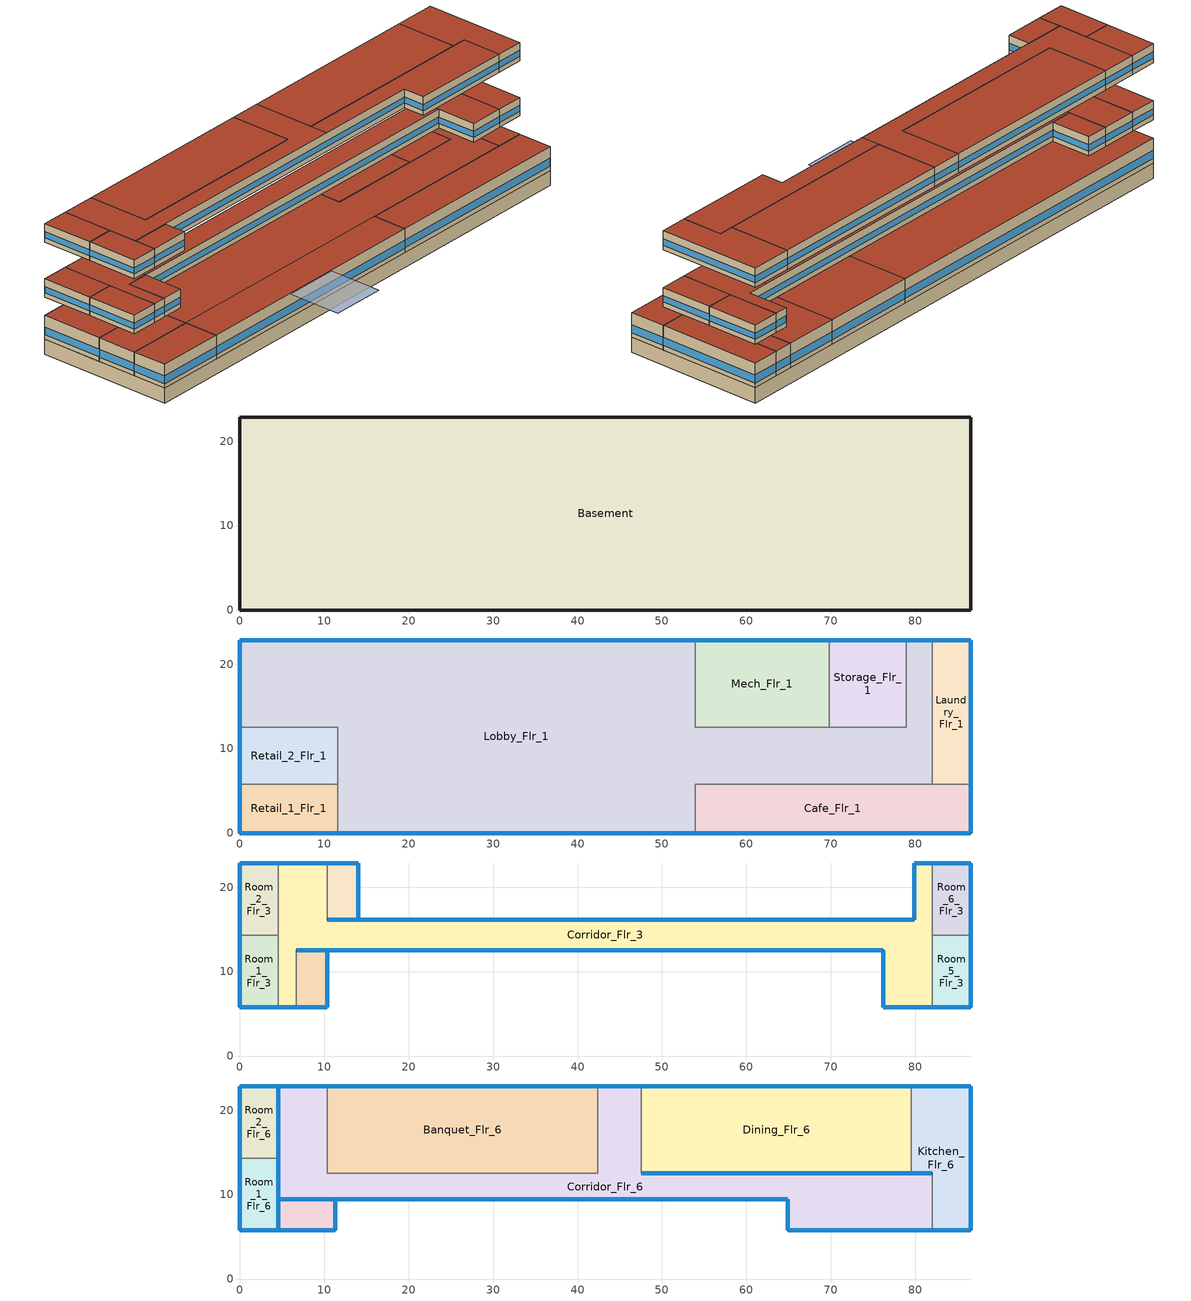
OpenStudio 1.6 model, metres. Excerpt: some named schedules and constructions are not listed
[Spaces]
Basement
 floor ground: 86.56,22.86 86.56,0 0,0 0,22.86 z-2.44
 wall ground: 0,22.86 0,0 86.56,0 86.56,22.86 0,22.86 z-2.44:0
Retail_1_Flr_1
 floor to Basement: 11.58,5.79 11.58,0 0,0 0,5.79 z0
 wall outside: 0,5.79 0,0 11.58,0 z0:3.96
 wall to Lobby_Flr_1: 11.58,0 11.58,5.79 z0:3.96
 wall to Retail_2_Flr_1: 11.58,5.79 0,5.79 z0:3.96
 window: 0.03,0 11.56,0 z0.76:2.05; 0,5.77 0,0.03 z0.76:2.06
 roof outside: 11.58,0 11.58,5.79 0,5.79 0,0 z3.96
Lobby_Flr_1
 floor to Basement: 53.95,22.86 53.95,0 11.58,0 11.58,12.5 0,12.5 0,22.86 z0; 81.99,22.86 81.99,5.79 53.95,5.79 53.95,12.5 78.94,12.5 78.94,22.86 z0
 wall outside: 11.58,0 53.95,0 / 81.99,22.86 78.94,22.86 / 53.95,22.86 0,22.86 0,12.5 z0:3.96
 wall to Cafe_Flr_1: 53.95,0 53.95,5.79 81.99,5.79 z0:3.96
 wall to Laundry_Flr_1: 81.99,5.79 81.99,22.86 z0:3.96
 wall to Mech_Flr_1: 69.8,12.5 53.95,12.5 53.95,22.86 z0:3.96
 wall to Retail_2_Flr_1: 0,12.5 11.58,12.5 11.58,5.79 z0:3.96
 wall to Storage_Flr_1: 78.94,22.86 78.94,12.5 69.8,12.5 z0:3.96
 window: 53.92,22.86 0.03,22.86 / 11.61,0 53.92,0 / 0,22.83 0,12.52 z0.76:2.05; 81.97,22.86 78.97,22.86 z0.76:2.07
 roof outside: 53.95,0 53.95,5.79 11.58,5.79 11.58,0 z3.96; 81.99,5.79 81.99,22.86 78.94,22.86 78.94,12.5 53.95,12.5 53.95,22.86 0,22.86 0,12.5 11.58,12.5 11.58,5.79 z3.96
Laundry_Flr_1
 floor to Basement: 86.56,22.86 86.56,5.79 81.99,5.79 81.99,22.86 z0
 wall outside: 86.56,5.79 86.56,22.86 81.99,22.86 z0:3.96
 wall to Cafe_Flr_1: 81.99,5.79 86.56,5.79 z0:3.96
 window: 86.56,5.82 86.56,22.83 z0.76:2.05; 86.54,22.86 82.02,22.86 z0.76:2.06
 roof outside: 86.56,5.79 86.56,22.86 81.99,22.86 81.99,5.79 z3.96
Mech_Flr_1
 floor to Basement: 69.8,22.86 69.8,12.5 53.95,12.5 53.95,22.86 z0
 wall outside: 69.8,22.86 53.95,22.86 z0:3.96
 wall to Storage_Flr_1: 69.8,12.5 69.8,22.86 z0:3.96
 window: 69.77,22.86 53.98,22.86 z0.76:2.05
 roof outside: 69.8,12.5 69.8,22.86 53.95,22.86 53.95,12.5 z3.96
Retail_2_Flr_1
 floor to Basement: 11.58,12.5 11.58,5.79 0,5.79 0,12.5 z0
 wall outside: 0,12.5 0,5.79 z0:3.96
 window: 0,12.47 0,5.82 z0.76:2.05
 roof outside: 11.58,5.79 11.58,12.5 0,12.5 0,5.79 z3.96
Cafe_Flr_1
 floor to Basement: 86.56,5.79 86.56,0 53.95,0 53.95,5.79 z0
 wall outside: 53.95,0 86.56,0 86.56,5.79 z0:3.96
 window: 53.98,0 86.54,0 z0.76:2.05; 86.56,0.03 86.56,5.77 z0.76:2.06
 roof outside: 86.56,0 86.56,5.79 53.95,5.79 53.95,0 z3.96
Storage_Flr_1
 floor to Basement: 78.94,22.86 78.94,12.5 69.8,12.5 69.8,22.86 z0
 wall outside: 78.94,22.86 69.8,22.86 z0:3.96
 window: 78.92,22.86 69.82,22.86 z0.76:2.05
 roof outside: 78.94,12.5 78.94,22.86 69.8,22.86 69.8,12.5 z3.96
Corridor_Flr_3
 floor outside: 81.99,22.86 81.99,5.79 76.2,5.79 76.2,16.15 79.86,16.15 79.86,22.86 z7.01; 76.2,16.15 76.2,12.5 10.36,12.5 10.36,16.15 z7.01; 10.36,22.86 10.36,12.5 6.71,12.5 6.71,5.79 4.57,5.79 4.57,22.86 z7.01
 wall outside: 4.57,5.79 6.71,5.79 / 6.71,12.5 76.2,12.5 76.2,5.79 81.99,5.79 / 81.99,22.86 79.86,22.86 79.86,16.15 10.36,16.15 / 10.36,22.86 4.57,22.86 z7.01:10.06
 wall to Room_1_Flr_3: 4.57,14.33 4.57,5.79 z7.01:10.06
 wall to Room_2_Flr_3: 4.57,22.86 4.57,14.33 z7.01:10.06
 wall to Room_5_Flr_3: 81.99,5.79 81.99,14.33 z7.01:10.06
 wall to Room_3_Mult19_Flr_3: 6.71,5.79 6.71,12.5 z7.01:10.06
 wall to Room_4_Mult19_Flr_3: 10.36,16.15 10.36,22.86 z7.01:10.06
 wall to Room_6_Flr_3: 81.99,14.33 81.99,22.86 z7.01:10.06
 window: 76.23,5.79 81.97,5.79 / 10.34,22.86 4.6,22.86 z7.77:8.77; 79.83,16.15 10.39,16.15 / 79.86,22.83 79.86,16.18 / 76.2,12.47 76.2,5.82 / 6.73,12.5 76.17,12.5 z7.77:8.76; 4.6,5.79 6.68,5.79 / 81.97,22.86 79.88,22.86 z7.77:8.78
 roof outside: 6.71,5.79 6.71,12.5 10.36,12.5 10.36,22.86 4.57,22.86 4.57,5.79 z10.06; 76.2,12.5 76.2,16.15 10.36,16.15 10.36,12.5 z10.06; 81.99,5.79 81.99,22.86 79.86,22.86 79.86,16.15 76.2,16.15 76.2,5.79 z10.06
Room_5_Flr_3
 floor outside: 86.56,14.33 86.56,5.79 81.99,5.79 81.99,14.33 z7.01
 wall outside: 81.99,5.79 86.56,5.79 86.56,14.33 z7.01:10.06
 wall to Room_6_Flr_3: 86.56,14.33 81.99,14.33 z7.01:10.06
 window: 82.02,5.79 86.54,5.79 z7.77:8.77; 86.56,5.82 86.56,14.3 z7.77:8.76
 roof outside: 86.56,5.79 86.56,14.33 81.99,14.33 81.99,5.79 z10.06
Room_2_Flr_3
 floor outside: 4.57,22.86 4.57,14.33 0,14.33 0,22.86 z7.01
 wall outside: 4.57,22.86 0,22.86 0,14.33 z7.01:10.06
 wall to Room_1_Flr_3: 0,14.33 4.57,14.33 z7.01:10.06
 window: 0,22.83 0,14.35 z7.77:8.76; 4.55,22.86 0.03,22.86 z7.77:8.77
 roof outside: 4.57,14.33 4.57,22.86 0,22.86 0,14.33 z10.06
Room_3_Mult19_Flr_3
 floor outside: 10.36,12.5 10.36,5.79 6.71,5.79 6.71,12.5 z7.01
 wall outside: 6.71,5.79 10.36,5.79 10.36,12.5 6.71,12.5 z7.01:10.06
 window: 10.34,12.5 6.73,12.5 / 6.73,5.79 10.34,5.79 z7.77:8.77; 10.36,5.82 10.36,12.47 z7.77:8.76
 roof outside: 10.36,5.79 10.36,12.5 6.71,12.5 6.71,5.79 z10.06
Room_6_Flr_3
 floor outside: 86.56,22.86 86.56,14.33 81.99,14.33 81.99,22.86 z7.01
 wall outside: 86.56,14.33 86.56,22.86 81.99,22.86 z7.01:10.06
 window: 86.56,14.35 86.56,22.83 z7.77:8.76; 86.54,22.86 82.02,22.86 z7.77:8.77
 roof outside: 86.56,14.33 86.56,22.86 81.99,22.86 81.99,14.33 z10.06
Room_4_Mult19_Flr_3
 floor outside: 14.02,22.86 14.02,16.15 10.36,16.15 10.36,22.86 z7.01
 wall outside: 10.36,16.15 14.02,16.15 14.02,22.86 10.36,22.86 z7.01:10.06
 window: 14.02,16.18 14.02,22.83 z7.77:8.76; 10.39,16.15 14,16.15 / 14,22.86 10.39,22.86 z7.77:8.77
 roof outside: 14.02,16.15 14.02,22.86 10.36,22.86 10.36,16.15 z10.06
Room_1_Flr_3
 floor outside: 4.57,14.33 4.57,5.79 0,5.79 0,14.33 z7.01
 wall outside: 0,14.33 0,5.79 4.57,5.79 z7.01:10.06
 window: 0,14.3 0,5.82 z7.77:8.76; 0.03,5.79 4.55,5.79 z7.77:8.77
 roof outside: 4.57,5.79 4.57,14.33 0,14.33 0,5.79 z10.06
Kitchen_Flr_6
 floor outside: 86.56,22.86 86.56,5.79 81.99,5.79 81.99,12.5 79.55,12.5 79.55,22.86 z16.15
 wall outside: 81.99,5.79 86.56,5.79 86.56,22.86 79.55,22.86 / 79.55,12.5 81.99,12.5 z16.15:19.2
 wall to Dining_Flr_6: 79.55,22.86 79.55,12.5 z16.15:19.2
 wall to Corridor_Flr_6: 81.99,12.5 81.99,5.79 z16.15:19.2
 window: 79.58,12.5 81.97,12.5 z16.91:17.92; 86.54,22.86 79.58,22.86 / 82.02,5.79 86.54,5.79 z16.91:17.91; 86.56,5.82 86.56,22.83 z16.91:17.9
 roof outside: 86.56,5.79 86.56,22.86 79.55,22.86 79.55,12.5 81.99,12.5 81.99,5.79 z19.2
Room_3_Mult9_Flr_6
 floor outside: 11.28,9.45 11.28,5.79 4.57,5.79 4.57,9.45 z16.15
 wall outside: 11.28,5.79 11.28,9.45 4.57,9.45 4.57,5.79 11.28,5.79 z16.15:19.2
 window: 4.6,5.79 11.25,5.79 / 11.28,5.82 11.28,9.42 / 4.57,9.42 4.57,5.82 / 11.25,9.45 4.6,9.45 z16.91:17.91
 roof outside: 11.28,5.79 11.28,9.45 4.57,9.45 4.57,5.79 z19.2
Corridor_Flr_6
 floor outside: 47.55,22.86 47.55,12.5 81.99,12.5 81.99,5.79 64.92,5.79 64.92,9.45 4.57,9.45 4.57,22.86 10.36,22.86 10.36,12.5 42.37,12.5 42.37,22.86 z16.15
 wall outside: 47.55,22.86 42.37,22.86 / 10.36,22.86 4.57,22.86 4.57,9.45 64.92,9.45 64.92,5.79 81.99,5.79 / 81.99,12.5 47.55,12.5 z16.15:19.2
 wall to Banquet_Flr_6: 42.37,22.86 42.37,12.5 10.36,12.5 10.36,22.86 z16.15:19.2
 wall to Dining_Flr_6: 47.55,12.5 47.55,22.86 z16.15:19.2
 window: 81.97,12.5 47.57,12.5 / 64.95,5.79 81.97,5.79 / 4.57,22.83 4.57,9.47 / 4.6,9.45 64.9,9.45 z16.91:17.9; 10.34,22.86 4.6,22.86 / 47.52,22.86 42.39,22.86 / 64.92,9.42 64.92,5.82 z16.91:17.91
 roof outside: 47.55,9.45 47.55,22.86 42.37,22.86 42.37,12.5 10.36,12.5 10.36,22.86 4.57,22.86 4.57,9.45 z19.2; 81.99,5.79 81.99,12.5 47.55,12.5 47.55,9.45 64.92,9.45 64.92,5.79 z19.2
Dining_Flr_6
 floor outside: 79.55,22.86 79.55,12.5 47.55,12.5 47.55,22.86 z16.15
 wall outside: 79.55,22.86 47.55,22.86 / 47.55,12.5 79.55,12.5 z16.15:19.2
 window: 79.53,22.86 47.57,22.86 / 47.57,12.5 79.53,12.5 z16.91:17.9
 roof outside: 79.55,12.5 79.55,22.86 47.55,22.86 47.55,12.5 z19.2
Room_1_Flr_6
 floor outside: 4.57,14.33 4.57,5.79 0,5.79 0,14.33 z16.15
 wall outside: 0,14.33 0,5.79 4.57,5.79 4.57,14.33 z16.15:19.2
 wall to Room_2_Flr_6: 4.57,14.33 0,14.33 z16.15:19.2
 window: 4.57,5.82 4.57,14.3 / 0,14.3 0,5.82 / 0.03,5.79 4.55,5.79 z16.91:17.91
 roof outside: 4.57,5.79 4.57,14.33 0,14.33 0,5.79 z19.2
Room_2_Flr_6
 floor outside: 4.57,22.86 4.57,14.33 0,14.33 0,22.86 z16.15
 wall outside: 4.57,14.33 4.57,22.86 0,22.86 0,14.33 z16.15:19.2
 window: 0,22.83 0,14.35 / 4.55,22.86 0.03,22.86 / 4.57,14.35 4.57,22.83 z16.91:17.91
 roof outside: 4.57,14.33 4.57,22.86 0,22.86 0,14.33 z19.2
Banquet_Flr_6
 floor outside: 42.37,22.86 42.37,12.5 10.36,12.5 10.36,22.86 z16.15
 wall outside: 42.37,22.86 10.36,22.86 z16.15:19.2
 window: 42.34,22.86 10.39,22.86 z16.91:17.9
 roof outside: 42.37,12.5 42.37,22.86 10.36,22.86 10.36,12.5 z19.2
shading: 37.34,-9.14 37.34,0 28.19,0 28.19,-9.14 z3.96
[Site]
Calgary Int'l_AB_CAN: Latitude {deg}=51.12; Longitude {deg}=-114.02; Time Zone {hr}=-7; Elevation {m}=1084; Terrain=City
[Building]
c:/test//LargeHotel.osm: North Axis {deg}=0; Default Construction Set=DND-Concrete at climate 7a
[Site:WaterMainsTemperature]
Calculation Method=Correlation; Annual Average Outdoor Air Temperature {C}=3.94167; Maximum Difference In Monthly Average Outdoor Air Temperatures {deltaC}=25
[SizingPeriod:DesignDay] Barometric Pressure {Pa}=88963; Sky Clearness=0; Rain Indicator=0; Snow Indicator=0; Day of Month=21; Daylight Saving Time Indicator=0; Humidity Indicating Type=Wetbulb; Dry-Bulb Temperature Range Modifier Type=DefaultMultipliers
Name | Maximum Dry-Bulb Temperature {C} | Daily Dry-Bulb Temperature Range {deltaC} | Humidity Indicating Conditions at Maximum Dry-Bulb {BasedOnField A3} | Wind Speed {m/s} | Wind Direction {deg} | Month | Day Type | Solar Model Indicator | ASHRAE Taub | ASHRAE Taud
Calgary Int'l Ann Htg 99.6% Condns DB | -29.1 | 0 | -29.1 | 2.9 | 0 | 1 | WinterDesignDay | ASHRAEClearSky
Calgary Int'l Ann Clg .4% Condns WB=>MDB | 25.4 | 12.3 | 17.3 | 4.6 | 160 | 7 | SummerDesignDay | ASHRAETau | 0.341 | 2.408
Calgary Int'l Ann Clg .4% Condns DB=>MWB | 28.6 | 12.3 | 15.7 | 4.6 | 160 | 7 | SummerDesignDay | ASHRAETau | 0.341 | 2.408
[DefaultConstructionSet]
DND-Concrete at climate 7a: Default Exterior Surface Constructions=DND-Concrete at climate 7a; Default Interior Surface Constructions=000_Interior_DefSurfCons 12; Default Ground Contact Surface Constructions=DND-Concrete at climate 7a 1; Default Exterior SubSurface Constructions=DND-Concrete at climate 7a; Default Interior SubSurface Constructions=000_Interior_DefSubCons 12; Interior Partition Construction=000_Interior Partition
[DefaultSurfaceConstructions]
Name | Floor Construction | Wall Construction | Roof Ceiling Construction
000_Interior_DefSurfCons 12 | 000_Interior Floor | 000_Interior Wall | 000_Interior Ceiling
DND-Concrete at climate 7a | Customized opaque construction {9b8d7057-b8d1-4d86-81e4-58edab70339f} to conductance of 0.162 | Customized opaque construction {ab126665-34af-4a90-8565-0e743654d97e} to conductance of 0.21 | Customized opaque construction {e7861b34-0d3d-4ba6-a2a2-dd7c2125f423} to conductance of 0.162
DND-Concrete at climate 7a 1 | Customized opaque construction {9f5cf5ec-9dc2-4636-984c-18e06801e48c} to conductance of 0.757 | Customized opaque construction {ed27e858-3478-4e74-b28f-b7920c6cb0a7} to conductance of 0.284 | Customized opaque construction {9b8d7057-b8d1-4d86-81e4-58edab70339f} to conductance of 0.284
[DefaultSubSurfaceConstructions]
Name | Fixed Window Construction | Operable Window Construction | Door Construction | Glass Door Construction | Skylight Construction | Tubular Daylight Dome Construction | Tubular Daylight Diffuser Construction | Overhead Door Construction
000_Interior_DefSubCons 12 | 000_Interior Window | 000_Interior Window | 000_Interior Door | 000_Exterior Window | 000_Exterior Window | 000_Interior Window | 000_Interior Window
DND-Concrete at climate 7a | Customized Fenestration: cond=0.220 tvis=0.210 tsol=0.500 | Customized Fenestration: cond=0.220 tvis=0.210 tsol=0.500 | Customized opaque construction {da79b7a4-c5ab-4983-922f-514e4e6c7e12} to conductance of 2.2 | Customized Fenestration: cond=0.220 tvis=0.210 tsol=0.500 | Customized Fenestration: cond=0.220 tvis=0.210 tsol=0.500 | Customized Fenestration: cond=0.220 tvis=0.210 tsol=0.500 | Customized Fenestration: cond=0.220 tvis=0.210 tsol=0.500 | Customized opaque construction {4593ab07-54ea-4102-8f62-56e9f0d04f4b} to conductance of 2.2
[Construction]
000_Interior Partition; 000_Interior Door: 000_G05 25mm wood
000_Interior Floor: 000_F16 Acoustic tile, 000_F05 Ceiling air space resistance, 000_M11 100mm lightweight concrete
000_Interior Wall: 000_G01a 19mm gypsum board, 000_F04 Wall air space resistance, 000_G01a 19mm gypsum board
000_Interior Ceiling: 000_M11 100mm lightweight concrete, 000_F05 Ceiling air space resistance, 000_F16 Acoustic tile
000_Interior Window: 000_Clear 3mm
000_Exterior Window: 000_Clear 3mm, 000_Air 13mm, 000_Clear 3mm
Customized Fenestration: cond=0.220 tvis=0.210 tsol=0.500: Customized Fenestration:: cond=0.220 tvis=0.210 tsol=0.500
[Material]
Name | Roughness | Thickness | Conductivity | Density | Specific Heat
000_G05 25mm wood | MediumSmooth | 0.0254 | 0.15 | 608 | 1630
000_G01a 19mm gypsum board | MediumSmooth | 0.019 | 0.16 | 800 | 1090
000_F16 Acoustic tile | MediumSmooth | 0.0191 | 0.06 | 368 | 590
000_M11 100mm lightweight concrete | MediumRough | 0.1016 | 0.53 | 1280 | 840
[Material:AirGap]
Name | Thermal Resistance
000_F05 Ceiling air space resistance | 0.18
000_F04 Wall air space resistance | 0.15
[WindowMaterial:SimpleGlazingSystem]
Customized Fenestration:: cond=0.220 tvis=0.210 tsol=0.500: U-Factor {W/m2-K}=2.2; Solar Heat Gain Coefficient=0.6; Visible Transmittance=0.21
[WindowMaterial:Glazing]
000_Clear 3mm: Optical Data Type=SpectralAverage; Thickness=0.003; Solar Transmittance at Normal Incidence=0.837; Front Side Solar Reflectance at Normal Incidence=0.075; Back Side Solar Reflectance at Normal Incidence=0.075; Visible Transmittance at Normal Incidence=0.898; Front Side Visible Reflectance at Normal Incidence=0.081; Back Side Visible Reflectance at Normal Incidence=0.081; Infrared Transmittance at Normal Incidence=0; Front Side Infrared Hemispherical Emissivity=0.84; Back Side Infrared Hemispherical Emissivity=0.84; Conductivity=0.9
[WindowMaterial:Gas]
000_Air 13mm: Gas Type=Air; Thickness=0.0127
[ThermalZone] Use Ideal Air Loads=Yes
Name | Multiplier | Thermostat
Room_4_Mult19_Flr_3 Thermal Zone; Room_3_Mult19_Flr_3 Thermal Zone | 76 | NECB-F
Room_6_Flr_3 Thermal Zone; Room_5_Flr_3 Thermal Zone; Room_2_Flr_3 Thermal Zone; Room_1_Flr_3 Thermal Zone | 4 | NECB-F
Retail_1_Flr_1 Thermal Zone; Retail_2_Flr_1 Thermal Zone; Laundry_Flr_1 Thermal Zone; Cafe_Flr_1 Thermal Zone | 1 | NECB-C
Corridor_Flr_3 Thermal Zone | 4 | NECB-E
Kitchen_Flr_6 Thermal Zone; Dining_Flr_6 Thermal Zone; Banquet_Flr_6 Thermal Zone | 1 | NECB-B
Lobby_Flr_1 Thermal Zone | 1 | NECB-H
Room_3_Mult9_Flr_6 Thermal Zone | 9 | NECB-F
Corridor_Flr_6 Thermal Zone; Basement Thermal Zone; Mech_Flr_1 Thermal Zone; Storage_Flr_1 Thermal Zone | 1 | NECB-E
Room_2_Flr_6 Thermal Zone; Room_1_Flr_6 Thermal Zone | 1 | NECB-F
[Space] Building Story=1; Part of Total Floor Area=Yes
Name | Space Type | Thermal Zone
Room_4_Mult19_Flr_3 | NECB-Hotel/Motel - rooms | Room_4_Mult19_Flr_3 Thermal Zone
Room_6_Flr_3 | NECB-Hotel/Motel - rooms | Room_6_Flr_3 Thermal Zone
Retail_1_Flr_1 | NECB-Retail - sales | Retail_1_Flr_1 Thermal Zone
Corridor_Flr_3 | NECB-Corr. >= 2.4m wide-E | Corridor_Flr_3 Thermal Zone
Kitchen_Flr_6 | NECB-Food preparation | Kitchen_Flr_6 Thermal Zone
Lobby_Flr_1 | NECB-Hotel/Motel - lobby | Lobby_Flr_1 Thermal Zone
Room_3_Mult9_Flr_6 | NECB-Hotel/Motel - rooms | Room_3_Mult9_Flr_6 Thermal Zone
Corridor_Flr_6 | NECB-Corr. >= 2.4m wide-E | Corridor_Flr_6 Thermal Zone
Retail_2_Flr_1 | NECB-Retail - sales | Retail_2_Flr_1 Thermal Zone
Room_5_Flr_3 | NECB-Hotel/Motel - rooms | Room_5_Flr_3 Thermal Zone
Basement | NECB-Storage area | Basement Thermal Zone
Room_2_Flr_3 | NECB-Hotel/Motel - rooms | Room_2_Flr_3 Thermal Zone
Room_2_Flr_6 | NECB-Hotel/Motel - rooms | Room_2_Flr_6 Thermal Zone
Laundry_Flr_1 | NECB-Hospital - laundry/washing | Laundry_Flr_1 Thermal Zone
Dining_Flr_6 | NECB-Hotel/Motel - dining | Dining_Flr_6 Thermal Zone
Room_3_Mult19_Flr_3 | NECB-Hotel/Motel - rooms | Room_3_Mult19_Flr_3 Thermal Zone
Room_1_Flr_6 | NECB-Hotel/Motel - rooms | Room_1_Flr_6 Thermal Zone
Mech_Flr_1 | NECB-Electrical/Mechanical-E | Mech_Flr_1 Thermal Zone
Banquet_Flr_6 | NECB-Hotel/Motel - dining | Banquet_Flr_6 Thermal Zone
Cafe_Flr_1 | NECB-Retail - mall concourse | Cafe_Flr_1 Thermal Zone
Room_1_Flr_3 | NECB-Hotel/Motel - rooms | Room_1_Flr_3 Thermal Zone
Storage_Flr_1 | NECB-Storage area | Storage_Flr_1 Thermal Zone
[BuildingStory]
1
[ThermostatSetpoint:DualSetpoint]
Name | Heating Setpoint Temperature Schedule | Cooling Setpoint Temperature Schedule
NECB-B | NECB-B-Htg | NECB-B-Clg
NECB-C | NECB-C-Htg | NECB-C-Clg
NECB-E | NECB-E-Htg | NECB-E-Clg
NECB-F | NECB-F-Htg | NECB-F-Clg
NECB-H | NECB-H-Htg | NECB-H-Clg
[DefaultScheduleSet] Infiltration Schedule=FRACTION_ALWAYS_ON
Name | Hours of Operation Schedule | Number of People Schedule | Lighting Schedule | Electric Equipment Schedule | Hot Water Equipment Schedule | Other Equipment Schedule
NECB-B | NECB-B-Fan | NECB-B-Occ | NECB-B-Ltg | NECB-B-Equ | NECB-B-HW | NECB-B-Proc
NECB-C | NECB-C-Fan | NECB-C-Occ | NECB-C-Ltg | NECB-C-Equ | NECB-C-HW | NECB-C-Proc
NECB-E | NECB-E-Fan | NECB-E-Occ | NECB-E-Ltg | NECB-E-Equ | NECB-E-HW | NECB-E-Proc
NECB-F | NECB-F-Fan | NECB-F-Occ | NECB-F-Ltg | NECB-F-Equ | NECB-F-HW | NECB-F-Proc
NECB-H | NECB-H-Fan | NECB-H-Occ | NECB-H-Ltg | NECB-H-Equ | NECB-H-HW | NECB-H-Proc
[People:Definition] Number of People Calculation Method=Area/Person; Fraction Radiant=0.3
Name | Space Floor Area per Person {m2/person}
NECB-Corr. >= 2.4m wide-sched-E-people-def; NECB-Storage area-sched-E-people-def | 100
NECB-Electrical/Mechanical-sched-E-people-def | 200
NECB-Food preparation-sched-B-people-def; NECB-Hospital - laundry/washing-sched-C-people-def; NECB-Retail - mall concourse-sched-C-people-def | 20
NECB-Hotel/Motel - dining-sched-B-people-def; NECB-Hotel/Motel - lobby-sched-H-people-def | 10
NECB-Hotel/Motel - rooms-sched-F-people-def | 25
NECB-Retail - sales-sched-C-people-def | 30
[Lights:Definition] Design Level Calculation Method=Watts/Area
Name | Watts per Space Floor Area {W/m2}
NECB-Corr. >= 2.4m wide-sched-E-lights-def | 7.1
NECB-Electrical/Mechanical-sched-E-lights-def | 13.3
NECB-Food preparation-sched-B-lights-def | 10.7
NECB-Storage area-sched-E-lights-def | 6.8
NECB-Hospital - laundry/washing-sched-C-lights-def | 8
NECB-Hotel/Motel - dining-sched-B-lights-def | 8.8
NECB-Hotel/Motel - rooms-sched-F-lights-def | 11.9
NECB-Hotel/Motel - lobby-sched-H-lights-def | 11.4
NECB-Retail - mall concourse-sched-C-lights-def | 11.8
NECB-Retail - sales-sched-C-lights-def | 18.1
[HotWaterEquipment:Definition] Design Level Calculation Method=Watts/Area
Name | Watts per Space Floor Area {W/m2}
NECB-Food preparation-sched-B-dhw-def | 120
NECB-Storage area-sched-E-dhw-def | 300
NECB-Hospital - laundry/washing-sched-C-dhw-def | 60
NECB-Hotel/Motel - dining-sched-B-dhw-def | 115
NECB-Hotel/Motel - rooms-sched-F-dhw-def | 600
NECB-Hotel/Motel - lobby-sched-H-dhw-def; NECB-Retail - mall concourse-sched-C-dhw-def | 30
NECB-Retail - sales-sched-C-dhw-def | 40
[ElectricEquipment:Definition] Design Level Calculation Method=Watts/Area
Name | Watts per Space Floor Area {W/m2}
NECB-Electrical/Mechanical-sched-E-elec-def; NECB-Storage area-sched-E-elec-def; NECB-Hotel/Motel - dining-sched-B-elec-def; NECB-Retail - mall concourse-sched-C-elec-def | 1
NECB-Food preparation-sched-B-elec-def | 10
NECB-Hospital - laundry/washing-sched-C-elec-def | 20
NECB-Hotel/Motel - rooms-sched-F-elec-def; NECB-Hotel/Motel - lobby-sched-H-elec-def; NECB-Retail - sales-sched-C-elec-def | 2.5
[People] Activity Level Schedule=activity 120W; Multiplier=1
Name | People Definition | Space or SpaceType
NECB-Corr. >= 2.4m wide-sched-E-people | NECB-Corr. >= 2.4m wide-sched-E-people-def | NECB-Corr. >= 2.4m wide-E
NECB-Electrical/Mechanical-sched-E-people | NECB-Electrical/Mechanical-sched-E-people-def | NECB-Electrical/Mechanical-E
NECB-Food preparation-sched-B-people | NECB-Food preparation-sched-B-people-def | NECB-Food preparation
NECB-Storage area-sched-E-people | NECB-Storage area-sched-E-people-def | NECB-Storage area
NECB-Hospital - laundry/washing-sched-C-people | NECB-Hospital - laundry/washing-sched-C-people-def | NECB-Hospital - laundry/washing
NECB-Hotel/Motel - dining-sched-B-people | NECB-Hotel/Motel - dining-sched-B-people-def | NECB-Hotel/Motel - dining
NECB-Hotel/Motel - rooms-sched-F-people | NECB-Hotel/Motel - rooms-sched-F-people-def | NECB-Hotel/Motel - rooms
NECB-Hotel/Motel - lobby-sched-H-people | NECB-Hotel/Motel - lobby-sched-H-people-def | NECB-Hotel/Motel - lobby
NECB-Retail - mall concourse-sched-C-people | NECB-Retail - mall concourse-sched-C-people-def | NECB-Retail - mall concourse
NECB-Retail - sales-sched-C-people | NECB-Retail - sales-sched-C-people-def | NECB-Retail - sales
[Lights] Multiplier=1
Name | Lights Definition | Space or SpaceType
NECB-Corr. >= 2.4m wide-sched-E-lights | NECB-Corr. >= 2.4m wide-sched-E-lights-def | NECB-Corr. >= 2.4m wide-E
NECB-Electrical/Mechanical-sched-E-lights | NECB-Electrical/Mechanical-sched-E-lights-def | NECB-Electrical/Mechanical-E
NECB-Food preparation-sched-B-lights | NECB-Food preparation-sched-B-lights-def | NECB-Food preparation
NECB-Storage area-sched-E-lights | NECB-Storage area-sched-E-lights-def | NECB-Storage area
NECB-Hospital - laundry/washing-sched-C-lights | NECB-Hospital - laundry/washing-sched-C-lights-def | NECB-Hospital - laundry/washing
NECB-Hotel/Motel - dining-sched-B-lights | NECB-Hotel/Motel - dining-sched-B-lights-def | NECB-Hotel/Motel - dining
NECB-Hotel/Motel - rooms-sched-F-lights | NECB-Hotel/Motel - rooms-sched-F-lights-def | NECB-Hotel/Motel - rooms
NECB-Hotel/Motel - lobby-sched-H-lights | NECB-Hotel/Motel - lobby-sched-H-lights-def | NECB-Hotel/Motel - lobby
NECB-Retail - mall concourse-sched-C-lights | NECB-Retail - mall concourse-sched-C-lights-def | NECB-Retail - mall concourse
NECB-Retail - sales-sched-C-lights | NECB-Retail - sales-sched-C-lights-def | NECB-Retail - sales
[DesignSpecification:OutdoorAir] Outdoor Air Method=Maximum; Outdoor Air Flow per Floor Area {m3/s-m2}=0; Outdoor Air Flow Rate {m3/s}=0; Outdoor Air Flow Air Changes per Hour {1/hr}=0; Outdoor Air Flow Rate Fraction Schedule=FRACTION_ALWAYS_ON
Name | Outdoor Air Flow per Person {m3/s-person}
NECB-Corr. >= 2.4m wide-sched-E-oa | 0.0304977
NECB-Electrical/Mechanical-sched-E-oa | 0.0609954
NECB-Food preparation-sched-B-oa | 0.027448
NECB-Storage area-sched-E-oa | 0.0355807
NECB-Hospital - laundry/washing-sched-C-oa | 0.0457466
NECB-Hotel/Motel - dining-sched-B-oa | 0.0358349
NECB-Hotel/Motel - rooms-sched-F-oa | 0.0139781
NECB-Hotel/Motel - lobby-sched-H-oa | 0.0144864
NECB-Retail - mall concourse-sched-C-oa | 0.0365973
NECB-Retail - sales-sched-C-oa | 0.0354536
[SpaceInfiltration:DesignFlowRate] Schedule=FRACTION_ALWAYS_ON; Design Flow Rate Calculation Method=Flow/ExteriorArea; Flow per Exterior Surface Area {m3/s-m2}=0.00025; Constant Term Coefficient=1; Temperature Term Coefficient=0; Velocity Term Coefficient=0; Velocity Squared Term Coefficient=0
Name | Space or SpaceType
NECB-Corr. >= 2.4m wide-sched-E-inf | NECB-Corr. >= 2.4m wide-E
NECB-Electrical/Mechanical-sched-E-inf | NECB-Electrical/Mechanical-E
NECB-Food preparation-sched-B-inf | NECB-Food preparation
NECB-Storage area-sched-E-inf | NECB-Storage area
NECB-Hospital - laundry/washing-sched-C-inf | NECB-Hospital - laundry/washing
NECB-Hotel/Motel - dining-sched-B-inf | NECB-Hotel/Motel - dining
NECB-Hotel/Motel - rooms-sched-F-inf | NECB-Hotel/Motel - rooms
NECB-Hotel/Motel - lobby-sched-H-inf | NECB-Hotel/Motel - lobby
NECB-Retail - mall concourse-sched-C-inf | NECB-Retail - mall concourse
NECB-Retail - sales-sched-C-inf | NECB-Retail - sales
[SpaceType]
Name | Default Schedule Set | Design Specification Outdoor Air Object
NECB-Corr. >= 2.4m wide-E | NECB-E | NECB-Corr. >= 2.4m wide-sched-E-oa
NECB-Electrical/Mechanical-E | NECB-E | NECB-Electrical/Mechanical-sched-E-oa
NECB-Food preparation | NECB-B | NECB-Food preparation-sched-B-oa
NECB-Storage area | NECB-E | NECB-Storage area-sched-E-oa
NECB-Hospital - laundry/washing | NECB-C | NECB-Hospital - laundry/washing-sched-C-oa
NECB-Hotel/Motel - dining | NECB-B | NECB-Hotel/Motel - dining-sched-B-oa
NECB-Hotel/Motel - rooms | NECB-F | NECB-Hotel/Motel - rooms-sched-F-oa
NECB-Hotel/Motel - lobby | NECB-H | NECB-Hotel/Motel - lobby-sched-H-oa
NECB-Retail - mall concourse | NECB-C | NECB-Retail - mall concourse-sched-C-oa
NECB-Retail - sales | NECB-C | NECB-Retail - sales-sched-C-oa
[ElectricEquipment] Multiplier=1
Name | Electric Equipment Definition | Space or SpaceType
NECB-Electrical/Mechanical-sched-E-elec | NECB-Electrical/Mechanical-sched-E-elec-def | NECB-Electrical/Mechanical-E
NECB-Food preparation-sched-B-elec | NECB-Food preparation-sched-B-elec-def | NECB-Food preparation
NECB-Storage area-sched-E-elec | NECB-Storage area-sched-E-elec-def | NECB-Storage area
NECB-Hospital - laundry/washing-sched-C-elec | NECB-Hospital - laundry/washing-sched-C-elec-def | NECB-Hospital - laundry/washing
NECB-Hotel/Motel - dining-sched-B-elec | NECB-Hotel/Motel - dining-sched-B-elec-def | NECB-Hotel/Motel - dining
NECB-Hotel/Motel - rooms-sched-F-elec | NECB-Hotel/Motel - rooms-sched-F-elec-def | NECB-Hotel/Motel - rooms
NECB-Hotel/Motel - lobby-sched-H-elec | NECB-Hotel/Motel - lobby-sched-H-elec-def | NECB-Hotel/Motel - lobby
NECB-Retail - mall concourse-sched-C-elec | NECB-Retail - mall concourse-sched-C-elec-def | NECB-Retail - mall concourse
NECB-Retail - sales-sched-C-elec | NECB-Retail - sales-sched-C-elec-def | NECB-Retail - sales
[HotWaterEquipment] Multiplier=1
Name | Hot Water Equipment Definition | Space or SpaceType
NECB-Food preparation-sched-B-dhw | NECB-Food preparation-sched-B-dhw-def | NECB-Food preparation
NECB-Storage area-sched-E-dhw | NECB-Storage area-sched-E-dhw-def | NECB-Storage area
NECB-Hospital - laundry/washing-sched-C-dhw | NECB-Hospital - laundry/washing-sched-C-dhw-def | NECB-Hospital - laundry/washing
NECB-Hotel/Motel - dining-sched-B-dhw | NECB-Hotel/Motel - dining-sched-B-dhw-def | NECB-Hotel/Motel - dining
NECB-Hotel/Motel - rooms-sched-F-dhw | NECB-Hotel/Motel - rooms-sched-F-dhw-def | NECB-Hotel/Motel - rooms
NECB-Hotel/Motel - lobby-sched-H-dhw | NECB-Hotel/Motel - lobby-sched-H-dhw-def | NECB-Hotel/Motel - lobby
NECB-Retail - mall concourse-sched-C-dhw | NECB-Retail - mall concourse-sched-C-dhw-def | NECB-Retail - mall concourse
NECB-Retail - sales-sched-C-dhw | NECB-Retail - sales-sched-C-dhw-def | NECB-Retail - sales
[Schedule:Ruleset]
Name | Default Day Schedule
FRACTION_ALWAYS_ON | Schedule Day 1
NECB-B-Occ | Schedule Day 10
NECB-B-Ltg | Schedule Day 11
NECB-B-Equ | Schedule Day 12
NECB-B-Fan | Schedule Day 13
NECB-B-Proc | Schedule Day 14
NECB-B-Clg | Schedule Day 15
NECB-B-Htg | Schedule Day 16
NECB-B-HW | Schedule Day 17
NECB-C-Occ | Schedule Day 18
NECB-C-Ltg | Schedule Day 19
NECB-C-Equ | Schedule Day 20
NECB-C-Fan | Schedule Day 21
NECB-C-Proc | Schedule Day 22
NECB-C-Clg | Schedule Day 23
NECB-C-Htg | Schedule Day 24
NECB-C-HW | Schedule Day 25
NECB-E-Occ | Schedule Day 34
NECB-E-Ltg | Schedule Day 35
NECB-E-Equ | Schedule Day 36
NECB-E-Fan | Schedule Day 37
NECB-E-Proc | Schedule Day 38
NECB-E-Clg | Schedule Day 39
NECB-E-Htg | Schedule Day 40
NECB-E-HW | Schedule Day 41
NECB-F-Occ | Schedule Day 42
NECB-F-Ltg | Schedule Day 43
NECB-F-Equ | Schedule Day 44
NECB-F-Fan | Schedule Day 45
NECB-F-Proc | Schedule Day 46
NECB-F-Clg | Schedule Day 47
NECB-F-Htg | Schedule Day 48
NECB-F-HW | Schedule Day 49
NECB-H-Occ | Schedule Day 58
NECB-H-Ltg | Schedule Day 59
NECB-H-Equ | Schedule Day 60
NECB-H-Fan | Schedule Day 61
NECB-H-Proc | Schedule Day 62
NECB-H-Clg | Schedule Day 63
NECB-H-Htg | Schedule Day 64
NECB-H-HW | Schedule Day 65
activity 120W | Schedule Day 74
[Schedule:Day]
Schedule Day 1; Schedule Day 45: 1, 0, 1, 2, 0, 1, 3, 0, 1, 4, 0, 1, 5, 0, 1, 6, 0, 1, 7, 0, 1, 8, 0, 1, 9, 0, 1, 10, 0, 1, 11, 0, 1, 12, 0, 1, 13, 0, 1, 14, 0, 1, 15, 0, 1, 16, 0, 1, 17, 0, 1, 18, 0, 1, 19, 0, 1, 20, 0, 1, 21, 0, 1, 22, 0, 1, 23, 0, 1, 24, 0, 1
Schedule Day 15: 1, 0, 24, 2, 0, 35, 3, 0, 35, 4, 0, 35, 5, 0, 35, 6, 0, 35, 7, 0, 35, 8, 0, 35, 9, 0, 24, 10, 0, 24, 11, 0, 24, 12, 0, 24, 13, 0, 24, 14, 0, 24, 15, 0, 24, 16, 0, 24, 17, 0, 24, 18, 0, 24, 19, 0, 24, 20, 0, 24, 21, 0, 24, 22, 0, 24, 23, 0, 24, 24, 0, 24
Schedule Day 16: 1, 0, 22, 2, 0, 22, 3, 0, 18, 4, 0, 18, 5, 0, 18, 6, 0, 18, 7, 0, 18, 8, 0, 18, 9, 0, 20, 10, 0, 22, 11, 0, 22, 12, 0, 22, 13, 0, 22, 14, 0, 22, 15, 0, 22, 16, 0, 22, 17, 0, 22, 18, 0, 22, 19, 0, 22, 20, 0, 22, 21, 0, 22, 22, 0, 22, 23, 0, 22, 24, 0, 22
Schedule Day 18: 1, 0, 0, 2, 0, 0, 3, 0, 0, 4, 0, 0, 5, 0, 0, 6, 0, 0, 7, 0, 0, 8, 0, 0, 9, 0, 0.1, 10, 0, 0.2, 11, 0, 0.5, 12, 0, 0.5, 13, 0, 0.7, 14, 0, 0.7, 15, 0, 0.7, 16, 0, 0.7, 17, 0, 0.8, 18, 0, 0.7, 19, 0, 0.5, 20, 0, 0.3, 21, 0, 0.3, 22, 0, 0, 23, 0, 0, 24, 0, 0
Schedule Day 19; Schedule Day 20; Schedule Day 22: 1, 0, 0.05, 2, 0, 0.05, 3, 0, 0.05, 4, 0, 0.05, 5, 0, 0.05, 6, 0, 0.05, 7, 0, 0.05, 8, 0, 0.05, 9, 0, 0.5, 10, 0, 0.9, 11, 0, 0.9, 12, 0, 0.9, 13, 0, 0.9, 14, 0, 0.9, 15, 0, 0.9, 16, 0, 0.9, 17, 0, 0.9, 18, 0, 0.9, 19, 0, 0.9, 20, 0, 0.6, 21, 0, 0.5, 22, 0, 0.05, 23, 0, 0.05, 24, 0, 0.05
Schedule Day 21: 1, 0, 0, 2, 0, 0, 3, 0, 0, 4, 0, 0, 5, 0, 0, 6, 0, 0, 7, 0, 0, 8, 0, 1, 9, 0, 1, 10, 0, 1, 11, 0, 1, 12, 0, 1, 13, 0, 1, 14, 0, 1, 15, 0, 1, 16, 0, 1, 17, 0, 1, 18, 0, 1, 19, 0, 1, 20, 0, 1, 21, 0, 1, 22, 0, 0, 23, 0, 0, 24, 0, 0
Schedule Day 23: 1, 0, 35, 2, 0, 35, 3, 0, 35, 4, 0, 35, 5, 0, 35, 6, 0, 35, 7, 0, 35, 8, 0, 24, 9, 0, 24, 10, 0, 24, 11, 0, 24, 12, 0, 24, 13, 0, 24, 14, 0, 24, 15, 0, 24, 16, 0, 24, 17, 0, 24, 18, 0, 24, 19, 0, 24, 20, 0, 24, 21, 0, 24, 22, 0, 35, 23, 0, 35, 24, 0, 35
Schedule Day 24: 1, 0, 18, 2, 0, 18, 3, 0, 18, 4, 0, 18, 5, 0, 18, 6, 0, 18, 7, 0, 18, 8, 0, 20, 9, 0, 22, 10, 0, 22, 11, 0, 22, 12, 0, 22, 13, 0, 22, 14, 0, 22, 15, 0, 22, 16, 0, 22, 17, 0, 22, 18, 0, 22, 19, 0, 22, 20, 0, 22, 21, 0, 22, 22, 0, 18, 23, 0, 18, 24, 0, 18
Schedule Day 25: 1, 0, 0.05, 2, 0, 0.05, 3, 0, 0.05, 4, 0, 0.05, 5, 0, 0.05, 6, 0, 0.05, 7, 0, 0.05, 8, 0, 0.05, 9, 0, 0.1, 10, 0, 0.2, 11, 0, 0.3, 12, 0, 0.4, 13, 0, 0.8, 14, 0, 0.8, 15, 0, 0.8, 16, 0, 0.8, 17, 0, 0.6, 18, 0, 0.4, 19, 0, 0.3, 20, 0, 0.2, 21, 0, 0.2, 22, 0, 0.05, 23, 0, 0.05, 24, 0, 0.05
Schedule Day 34: 1, 0, 0, 2, 0, 0, 3, 0, 0, 4, 0, 0, 5, 0, 0, 6, 0, 0, 7, 0, 0, 8, 0, 0, 9, 0, 0.2, 10, 0, 0.7, 11, 0, 0.9, 12, 0, 0.9, 13, 0, 0.9, 14, 0, 0.9, 15, 0, 0.5, 16, 0, 0.9, 17, 0, 0.8, 18, 0, 0.8, 19, 0, 0.2, 20, 0, 0, 21, 0, 0, 22, 0, 0, 23, 0, 0, 24, 0, 0
Schedule Day 35; Schedule Day 36; Schedule Day 38: 1, 0, 0.05, 2, 0, 0.05, 3, 0, 0.05, 4, 0, 0.05, 5, 0, 0.05, 6, 0, 0.05, 7, 0, 0.05, 8, 0, 0.05, 9, 0, 0.4, 10, 0, 0.7, 11, 0, 0.9, 12, 0, 0.9, 13, 0, 0.9, 14, 0, 0.9, 15, 0, 0.9, 16, 0, 0.9, 17, 0, 0.9, 18, 0, 0.9, 19, 0, 0.4, 20, 0, 0.05, 21, 0, 0.05, 22, 0, 0.05, 23, 0, 0.05, 24, 0, 0.05
Schedule Day 37: 1, 0, 0, 2, 0, 0, 3, 0, 0, 4, 0, 0, 5, 0, 0, 6, 0, 0, 7, 0, 0, 8, 0, 1, 9, 0, 1, 10, 0, 1, 11, 0, 1, 12, 0, 1, 13, 0, 1, 14, 0, 1, 15, 0, 1, 16, 0, 1, 17, 0, 1, 18, 0, 1, 19, 0, 1, 20, 0, 0, 21, 0, 0, 22, 0, 0, 23, 0, 0, 24, 0, 0
Schedule Day 39: 1, 0, 35, 2, 0, 35, 3, 0, 35, 4, 0, 35, 5, 0, 35, 6, 0, 35, 7, 0, 35, 8, 0, 24, 9, 0, 24, 10, 0, 24, 11, 0, 24, 12, 0, 24, 13, 0, 24, 14, 0, 24, 15, 0, 24, 16, 0, 24, 17, 0, 24, 18, 0, 24, 19, 0, 24, 20, 0, 35, 21, 0, 35, 22, 0, 35, 23, 0, 35, 24, 0, 35
Schedule Day 40: 1, 0, 18, 2, 0, 18, 3, 0, 18, 4, 0, 18, 5, 0, 18, 6, 0, 18, 7, 0, 18, 8, 0, 20, 9, 0, 22, 10, 0, 22, 11, 0, 22, 12, 0, 22, 13, 0, 22, 14, 0, 22, 15, 0, 22, 16, 0, 22, 17, 0, 22, 18, 0, 22, 19, 0, 22, 20, 0, 18, 21, 0, 18, 22, 0, 18, 23, 0, 18, 24, 0, 18
Schedule Day 41: 1, 0, 0.05, 2, 0, 0.05, 3, 0, 0.05, 4, 0, 0.05, 5, 0, 0.05, 6, 0, 0.05, 7, 0, 0.05, 8, 0, 0.05, 9, 0, 0.1, 10, 0, 0.4, 11, 0, 0.5, 12, 0, 0.5, 13, 0, 0.7, 14, 0, 0.9, 15, 0, 0.8, 16, 0, 0.7, 17, 0, 0.8, 18, 0, 0.3, 19, 0, 0.05, 20, 0, 0.05, 21, 0, 0.05, 22, 0, 0.05, 23, 0, 0.05, 24, 0, 0.05
Schedule Day 42: 1, 0, 0.9, 2, 0, 0.9, 3, 0, 0.9, 4, 0, 0.9, 5, 0, 0.9, 6, 0, 0.9, 7, 0, 0.9, 8, 0, 0.7, 9, 0, 0.4, 10, 0, 0.4, 11, 0, 0.2, 12, 0, 0.2, 13, 0, 0.2, 14, 0, 0.2, 15, 0, 0.2, 16, 0, 0.2, 17, 0, 0.3, 18, 0, 0.5, 19, 0, 0.5, 20, 0, 0.5, 21, 0, 0.7, 22, 0, 0.7, 23, 0, 0.8, 24, 0, 0.9
Schedule Day 43; Schedule Day 44; Schedule Day 46: 1, 0, 0.3, 2, 0, 0.2, 3, 0, 0.2, 4, 0, 0.1, 5, 0, 0.1, 6, 0, 0.1, 7, 0, 0.2, 8, 0, 0.4, 9, 0, 0.5, 10, 0, 0.4, 11, 0, 0.4, 12, 0, 0.3, 13, 0, 0.2, 14, 0, 0.2, 15, 0, 0.2, 16, 0, 0.2, 17, 0, 0.2, 18, 0, 0.2, 19, 0, 0.2, 20, 0, 0.6, 21, 0, 0.8, 22, 0, 0.9, 23, 0, 0.8, 24, 0, 0.6
Schedule Day 47: 1, 0, 24, 2, 0, 24, 3, 0, 24, 4, 0, 24, 5, 0, 24, 6, 0, 24, 7, 0, 24, 8, 0, 24, 9, 0, 24, 10, 0, 24, 11, 0, 24, 12, 0, 24, 13, 0, 24, 14, 0, 24, 15, 0, 24, 16, 0, 24, 17, 0, 24, 18, 0, 24, 19, 0, 24, 20, 0, 24, 21, 0, 24, 22, 0, 24, 23, 0, 24, 24, 0, 24
Schedule Day 48: 1, 0, 22, 2, 0, 18, 3, 0, 18, 4, 0, 18, 5, 0, 18, 6, 0, 18, 7, 0, 18, 8, 0, 20, 9, 0, 22, 10, 0, 22, 11, 0, 22, 12, 0, 22, 13, 0, 22, 14, 0, 22, 15, 0, 22, 16, 0, 22, 17, 0, 22, 18, 0, 22, 19, 0, 22, 20, 0, 22, 21, 0, 22, 22, 0, 22, 23, 0, 22, 24, 0, 22
Schedule Day 49: 1, 0, 0.5, 2, 0, 0.3, 3, 0, 0.2, 4, 0, 0.1, 5, 0, 0.1, 6, 0, 0.2, 7, 0, 0.4, 8, 0, 0.6, 9, 0, 0.9, 10, 0, 0.7, 11, 0, 0.5, 12, 0, 0.5, 13, 0, 0.4, 14, 0, 0.5, 15, 0, 0.4, 16, 0, 0.3, 17, 0, 0.3, 18, 0, 0.3, 19, 0, 0.3, 20, 0, 0.5, 21, 0, 0.7, 22, 0, 0.7, 23, 0, 0.7, 24, 0, 0.7
[Schedule:Rule] Date Specification Type=DateRange; Start Month=1; Start Day=1; End Month=12; End Day=31
Name | Schedule Ruleset | Rule Order | Day Schedule | Apply Sunday | Apply Monday | Apply Tuesday | Apply Wednesday | Apply Thursday | Apply Friday | Apply Saturday
wkdFRACTION_ALWAYS_ON rule | FRACTION_ALWAYS_ON | 2 | wkdFRACTION_ALWAYS_ON 1 | No | Yes | Yes | Yes | Yes | Yes | No
satFRACTION_ALWAYS_ONrule | FRACTION_ALWAYS_ON | 1 | satFRACTION_ALWAYS_ON 1 | No | No | No | No | No | No | Yes
sunFRACTION_ALWAYS_ONrule | FRACTION_ALWAYS_ON | 0 | sunFRACTION_ALWAYS_ON 1 | Yes | No | No | No | No | No | No
wkdNECB-B-Clg rule | NECB-B-Clg | 2 | wkdNECB-B-Clg 1 | No | Yes | Yes | Yes | Yes | Yes | No
wkdNECB-B-Htg rule | NECB-B-Htg | 2 | wkdNECB-B-Htg 1 | No | Yes | Yes | Yes | Yes | Yes | No
satNECB-B-Htgrule | NECB-B-Htg | 1 | satNECB-B-Htg 1 | No | No | No | No | No | No | Yes
sunNECB-B-Htgrule | NECB-B-Htg | 0 | sunNECB-B-Htg 1 | Yes | No | No | No | No | No | No
wkdNECB-C-Occ rule | NECB-C-Occ | 2 | wkdNECB-C-Occ 1 | No | Yes | Yes | Yes | Yes | Yes | No
satNECB-C-Occrule | NECB-C-Occ | 1 | satNECB-C-Occ 1 | No | No | No | No | No | No | Yes
sunNECB-C-Occrule | NECB-C-Occ | 0 | sunNECB-C-Occ 1 | Yes | No | No | No | No | No | No
wkdNECB-C-Ltg rule | NECB-C-Ltg | 2 | wkdNECB-C-Ltg 1 | No | Yes | Yes | Yes | Yes | Yes | No
satNECB-C-Ltgrule | NECB-C-Ltg | 1 | satNECB-C-Ltg 1 | No | No | No | No | No | No | Yes
sunNECB-C-Ltgrule | NECB-C-Ltg | 0 | sunNECB-C-Ltg 1 | Yes | No | No | No | No | No | No
wkdNECB-C-Equ rule | NECB-C-Equ | 2 | wkdNECB-C-Equ 1 | No | Yes | Yes | Yes | Yes | Yes | No
satNECB-C-Equrule | NECB-C-Equ | 1 | satNECB-C-Equ 1 | No | No | No | No | No | No | Yes
sunNECB-C-Equrule | NECB-C-Equ | 0 | sunNECB-C-Equ 1 | Yes | No | No | No | No | No | No
wkdNECB-C-Fan rule | NECB-C-Fan | 2 | wkdNECB-C-Fan 1 | No | Yes | Yes | Yes | Yes | Yes | No
satNECB-C-Fanrule | NECB-C-Fan | 1 | satNECB-C-Fan 1 | No | No | No | No | No | No | Yes
sunNECB-C-Fanrule | NECB-C-Fan | 0 | sunNECB-C-Fan 1 | Yes | No | No | No | No | No | No
wkdNECB-C-Proc rule | NECB-C-Proc | 2 | wkdNECB-C-Proc 1 | No | Yes | Yes | Yes | Yes | Yes | No
satNECB-C-Procrule | NECB-C-Proc | 1 | satNECB-C-Proc 1 | No | No | No | No | No | No | Yes
sunNECB-C-Procrule | NECB-C-Proc | 0 | sunNECB-C-Proc 1 | Yes | No | No | No | No | No | No
wkdNECB-C-Clg rule | NECB-C-Clg | 2 | wkdNECB-C-Clg 1 | No | Yes | Yes | Yes | Yes | Yes | No
satNECB-C-Clgrule | NECB-C-Clg | 1 | satNECB-C-Clg 1 | No | No | No | No | No | No | Yes
sunNECB-C-Clgrule | NECB-C-Clg | 0 | sunNECB-C-Clg 1 | Yes | No | No | No | No | No | No
wkdNECB-C-Htg rule | NECB-C-Htg | 2 | wkdNECB-C-Htg 1 | No | Yes | Yes | Yes | Yes | Yes | No
satNECB-C-Htgrule | NECB-C-Htg | 1 | satNECB-C-Htg 1 | No | No | No | No | No | No | Yes
sunNECB-C-Htgrule | NECB-C-Htg | 0 | sunNECB-C-Htg 1 | Yes | No | No | No | No | No | No
wkdNECB-C-HW rule | NECB-C-HW | 2 | wkdNECB-C-HW 1 | No | Yes | Yes | Yes | Yes | Yes | No
satNECB-C-HWrule | NECB-C-HW | 1 | satNECB-C-HW 1 | No | No | No | No | No | No | Yes
sunNECB-C-HWrule | NECB-C-HW | 0 | sunNECB-C-HW 1 | Yes | No | No | No | No | No | No
wkdNECB-E-Occ rule | NECB-E-Occ | 2 | wkdNECB-E-Occ 1 | No | Yes | Yes | Yes | Yes | Yes | No
satNECB-E-Occrule | NECB-E-Occ | 1 | satNECB-E-Occ 1 | No | No | No | No | No | No | Yes
sunNECB-E-Occrule | NECB-E-Occ | 0 | sunNECB-E-Occ 1 | Yes | No | No | No | No | No | No
wkdNECB-E-Ltg rule | NECB-E-Ltg | 2 | wkdNECB-E-Ltg 1 | No | Yes | Yes | Yes | Yes | Yes | No
satNECB-E-Ltgrule | NECB-E-Ltg | 1 | satNECB-E-Ltg 1 | No | No | No | No | No | No | Yes
sunNECB-E-Ltgrule | NECB-E-Ltg | 0 | sunNECB-E-Ltg 1 | Yes | No | No | No | No | No | No
wkdNECB-E-Equ rule | NECB-E-Equ | 2 | wkdNECB-E-Equ 1 | No | Yes | Yes | Yes | Yes | Yes | No
satNECB-E-Equrule | NECB-E-Equ | 1 | satNECB-E-Equ 1 | No | No | No | No | No | No | Yes
sunNECB-E-Equrule | NECB-E-Equ | 0 | sunNECB-E-Equ 1 | Yes | No | No | No | No | No | No
wkdNECB-E-Fan rule | NECB-E-Fan | 2 | wkdNECB-E-Fan 1 | No | Yes | Yes | Yes | Yes | Yes | No
satNECB-E-Fanrule | NECB-E-Fan | 1 | satNECB-E-Fan 1 | No | No | No | No | No | No | Yes
sunNECB-E-Fanrule | NECB-E-Fan | 0 | sunNECB-E-Fan 1 | Yes | No | No | No | No | No | No
wkdNECB-E-Proc rule | NECB-E-Proc | 2 | wkdNECB-E-Proc 1 | No | Yes | Yes | Yes | Yes | Yes | No
satNECB-E-Procrule | NECB-E-Proc | 1 | satNECB-E-Proc 1 | No | No | No | No | No | No | Yes
sunNECB-E-Procrule | NECB-E-Proc | 0 | sunNECB-E-Proc 1 | Yes | No | No | No | No | No | No
wkdNECB-E-Clg rule | NECB-E-Clg | 2 | wkdNECB-E-Clg 1 | No | Yes | Yes | Yes | Yes | Yes | No
satNECB-E-Clgrule | NECB-E-Clg | 1 | satNECB-E-Clg 1 | No | No | No | No | No | No | Yes
sunNECB-E-Clgrule | NECB-E-Clg | 0 | sunNECB-E-Clg 1 | Yes | No | No | No | No | No | No
wkdNECB-E-Htg rule | NECB-E-Htg | 2 | wkdNECB-E-Htg 1 | No | Yes | Yes | Yes | Yes | Yes | No
satNECB-E-Htgrule | NECB-E-Htg | 1 | satNECB-E-Htg 1 | No | No | No | No | No | No | Yes
sunNECB-E-Htgrule | NECB-E-Htg | 0 | sunNECB-E-Htg 1 | Yes | No | No | No | No | No | No
wkdNECB-E-HW rule | NECB-E-HW | 2 | wkdNECB-E-HW 1 | No | Yes | Yes | Yes | Yes | Yes | No
satNECB-E-HWrule | NECB-E-HW | 1 | satNECB-E-HW 1 | No | No | No | No | No | No | Yes
sunNECB-E-HWrule | NECB-E-HW | 0 | sunNECB-E-HW 1 | Yes | No | No | No | No | No | No
wkdNECB-F-Occ rule | NECB-F-Occ | 2 | wkdNECB-F-Occ 1 | No | Yes | Yes | Yes | Yes | Yes | No
satNECB-F-Occrule | NECB-F-Occ | 1 | satNECB-F-Occ 1 | No | No | No | No | No | No | Yes
sunNECB-F-Occrule | NECB-F-Occ | 0 | sunNECB-F-Occ 1 | Yes | No | No | No | No | No | No
wkdNECB-F-Ltg rule | NECB-F-Ltg | 2 | wkdNECB-F-Ltg 1 | No | Yes | Yes | Yes | Yes | Yes | No
satNECB-F-Ltgrule | NECB-F-Ltg | 1 | satNECB-F-Ltg 1 | No | No | No | No | No | No | Yes
sunNECB-F-Ltgrule | NECB-F-Ltg | 0 | sunNECB-F-Ltg 1 | Yes | No | No | No | No | No | No
wkdNECB-F-Equ rule | NECB-F-Equ | 2 | wkdNECB-F-Equ 1 | No | Yes | Yes | Yes | Yes | Yes | No
satNECB-F-Equrule | NECB-F-Equ | 1 | satNECB-F-Equ 1 | No | No | No | No | No | No | Yes
sunNECB-F-Equrule | NECB-F-Equ | 0 | sunNECB-F-Equ 1 | Yes | No | No | No | No | No | No
wkdNECB-F-Fan rule | NECB-F-Fan | 2 | wkdNECB-F-Fan 1 | No | Yes | Yes | Yes | Yes | Yes | No
satNECB-F-Fanrule | NECB-F-Fan | 1 | satNECB-F-Fan 1 | No | No | No | No | No | No | Yes
sunNECB-F-Fanrule | NECB-F-Fan | 0 | sunNECB-F-Fan 1 | Yes | No | No | No | No | No | No
wkdNECB-F-Proc rule | NECB-F-Proc | 2 | wkdNECB-F-Proc 1 | No | Yes | Yes | Yes | Yes | Yes | No
satNECB-F-Procrule | NECB-F-Proc | 1 | satNECB-F-Proc 1 | No | No | No | No | No | No | Yes
sunNECB-F-Procrule | NECB-F-Proc | 0 | sunNECB-F-Proc 1 | Yes | No | No | No | No | No | No
wkdNECB-F-Clg rule | NECB-F-Clg | 2 | wkdNECB-F-Clg 1 | No | Yes | Yes | Yes | Yes | Yes | No
satNECB-F-Clgrule | NECB-F-Clg | 1 | satNECB-F-Clg 1 | No | No | No | No | No | No | Yes
sunNECB-F-Clgrule | NECB-F-Clg | 0 | sunNECB-F-Clg 1 | Yes | No | No | No | No | No | No
wkdNECB-F-Htg rule | NECB-F-Htg | 2 | wkdNECB-F-Htg 1 | No | Yes | Yes | Yes | Yes | Yes | No
satNECB-F-Htgrule | NECB-F-Htg | 1 | satNECB-F-Htg 1 | No | No | No | No | No | No | Yes
sunNECB-F-Htgrule | NECB-F-Htg | 0 | sunNECB-F-Htg 1 | Yes | No | No | No | No | No | No
wkdNECB-F-HW rule | NECB-F-HW | 2 | wkdNECB-F-HW 1 | No | Yes | Yes | Yes | Yes | Yes | No
satNECB-F-HWrule | NECB-F-HW | 1 | satNECB-F-HW 1 | No | No | No | No | No | No | Yes
sunNECB-F-HWrule | NECB-F-HW | 0 | sunNECB-F-HW 1 | Yes | No | No | No | No | No | No
